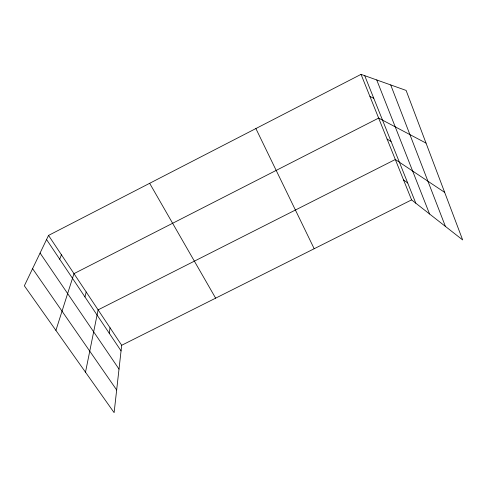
<?xml version="1.0" encoding="UTF-8"?>
<svg xmlns="http://www.w3.org/2000/svg" width="487" height="487" viewBox="0 0 487 487"><rect width="100%" height="100%" fill="white"/><g stroke="black" fill="none" stroke-linecap="round" stroke-linejoin="round"><path stroke-width="0.73" d="M48.53 235.422L121.689 345.277L114.116 412.641L24.35 285.802L48.53 235.422L361.037 74.359L406.103 90.418L462.65 239.927L411.582 199.889L361.037 74.359M109.222 333.193L110.056 327.806M85.499 372.208L98.106 309.866L395.316 159.486L444.668 192.377M84.945 296.918L86.205 291.987M55.914 330.399L73.981 273.639L378.642 118.091L426.028 143.099M59.7 259.2L61.429 254.786M121.689 345.277L411.582 199.889M369.962 96.529L373.742 98.222M387.092 139.069L391.067 141.461M403.559 179.965L407.71 182.984M32.574 268.66L116.661 389.971M40.074 253.045L119.011 369.097M46.551 239.555L121.056 350.883M149.655 183.307L215.638 298.16M255.882 128.556L314.188 248.735M364.708 75.668L415.813 203.201M376.737 79.953L429.577 214M390.708 84.933L445.404 226.406"/></g></svg>
